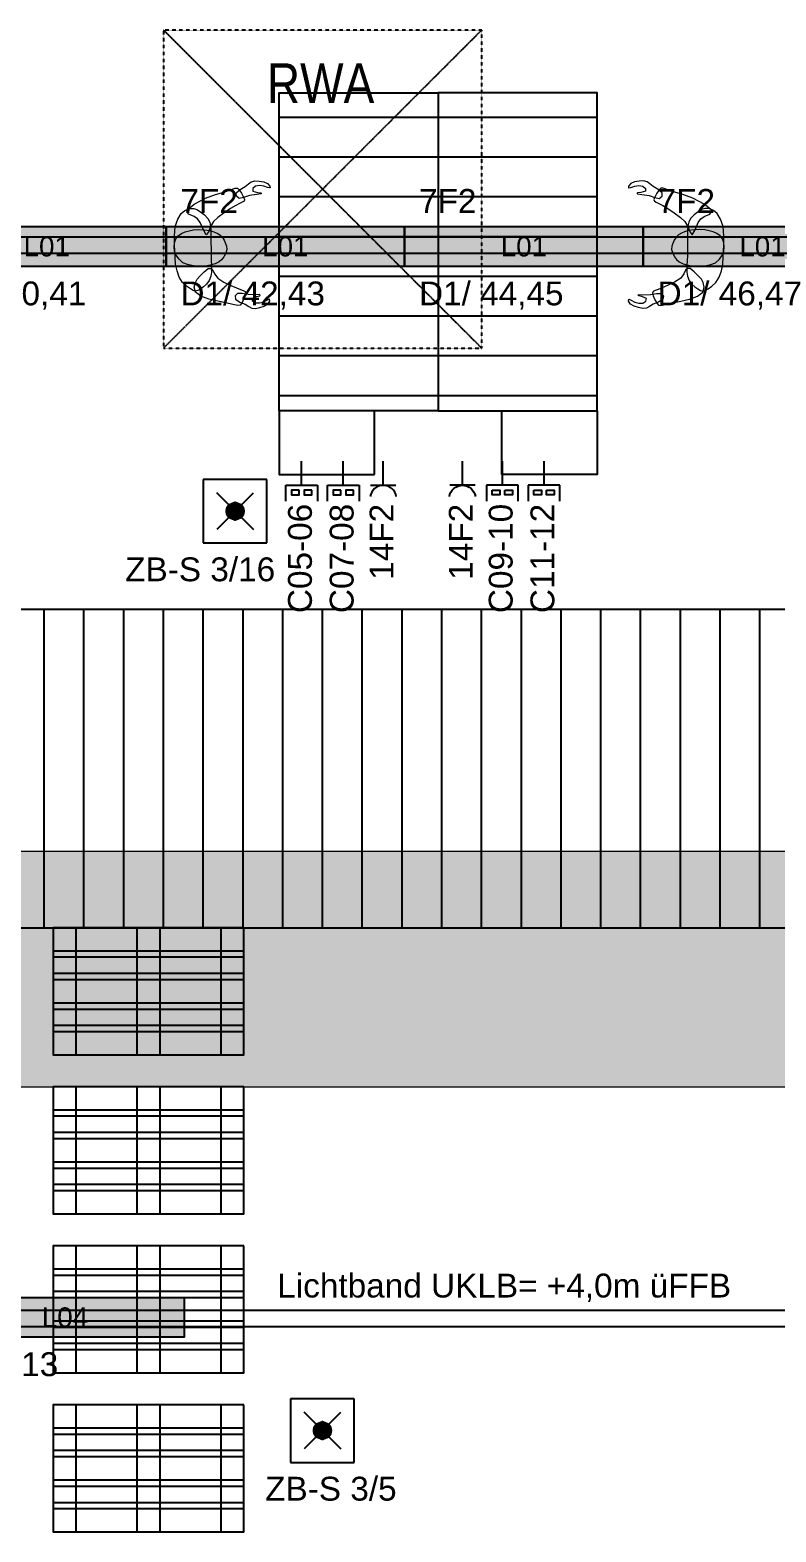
# Model space of a CAD drawing. Header units: millimetres. Extents: x 71769 to 78969, y 7991 to 11789.
# Drawn here: x 74486 to 74955, y 9094 to 10039 of the extents above; entities that cross this region are included whole.
import ezdxf
from ezdxf.enums import TextEntityAlignment as Align

# ---------------------------------------------------------------- set-up
doc = ezdxf.new("R2010")
doc.units = ezdxf.units.MM
doc.header["$LTSCALE"] = 5
doc.header["$MEASUREMENT"] = 0
doc.linetypes.add('AUSGEZOGEN', pattern=[0])
doc.linetypes.add('LINIE_2', pattern=[0.0027, 0.002, -0.0007])
doc.layers.get('0').update_dxf_attribs({"linetype": 'CONTINUOUS'})
for name, color, linetype, lineweight in [('200_ERDGESCHOSS#Maßlinie 1_100', 7, 'AUSGEZOGEN', 18), ('203_Kabelrinnen und Heizplatten#Maßlinie 1_100', 7, 'AUSGEZOGEN', 18), ('4501_180704 Layout Brunnenstraße HCH.dwg#0', 7, 'AUSGEZOGEN', 25), ('4501_180704 Layout Brunnenstraße HCH.dwg#001 Standard-XFT_Con', 7, 'AUSGEZOGEN', 13), ('4501_180704 Layout Brunnenstraße HCH.dwg#Bemassung', 7, 'AUSGEZOGEN', 13), ('4501_180704 Layout Brunnenstraße HCH.dwg#XR$10$6400-M1-1350', 7, 'AUSGEZOGEN', 13)]:
    doc.layers.add(name, color=color, linetype=linetype, lineweight=lineweight)
for name, color, linetype in [('E_BEL', 1, 'CONTINUOUS'), ('E_BEL_SIBE', 6, 'CONTINUOUS'), ('E_EI_IN', 5, 'CONTINUOUS'), ('E_SI_EDV', 3, 'CONTINUOUS')]:
    doc.layers.add(name, color=color, linetype=linetype)
doc.styles.add('ARIAL', font='arial.ttf')

# ---------------------------------------------------------------- blocks, each defined once
blk = doc.blocks.new('Hinweisleuchte 6')
for p, q in [((0.2, 0.2), (-0.2, 0.2)), ((-0.2, 0.2), (-0.2, -0.2)), ((0.2, -0.2), (0.2, 0.2)), ((0, 0), (-0.1149, 0.1149)), ((0, 0), (0.1149, 0.1149)), ((0, 0), (-0.1149, -0.1149)), ((0, 0), (0.1149, -0.1149)), ((-0.2, -0.2), (0.2, -0.2))]:
    blk.add_line(p, q)
for points in [[(-0.0624, 0), (-0.0577, -0.0239), (-0.0577, 0.0239)], [(-0.0577, 0.0239), (-0.0441, -0.0441), (-0.0441, 0.0441)], [(-0.0441, -0.0441), (-0.0577, 0.0239), (-0.0577, -0.0239)], [(-0.0441, 0.0441), (0, 0), (0, 0.0624)], [(0, 0), (-0.0441, 0.0441), (-0.0441, -0.0441)], [(0, 0), (-0.0441, -0.0441), (0.0441, -0.0441)], [(0.0441, 0.0441), (0, 0.0624), (0, 0)], [(0, 0), (0.0441, -0.0441), (0.0441, 0.0441)], [(0.0441, 0.0441), (0.0577, -0.0239), (0.0577, 0.0239)], [(0.0577, -0.0239), (0.0441, 0.0441), (0.0441, -0.0441)], [(0.0624, 0), (0.0577, 0.0239), (0.0577, -0.0239)], [(0, -0.0624), (0.0441, -0.0441), (-0.0441, -0.0441)]]:
    blk.add_solid(points)
at = {"style": 'ARIAL'}
blk.add_attdef('TYP', text='', height=0.15, dxfattribs=at).set_placement((0.0021, -0.3216), align=Align.MIDDLE)
for tag, p in [('STROMKREIS', (0.0021, -0.5016)), ('SCHALTKREIS', (0.0021, -0.6816)), ('FREI1', (0.0021, -0.8616)), ('FREI2', (0.0021, -1.0539)), ('FREI3', (0.0021, -1.2216))]:
    blk.add_attdef(tag, text='', height=0.15, dxfattribs=at).set_placement(p, align=Align.MIDDLE_CENTER)
blk = doc.blocks.new('LED Leuchte')
at = {"true_color": 0xf8f6b0}
h = blk.add_hatch(color=51, dxfattribs=at)
h.dxf.hatch_style = 1
h.paths.add_polyline_path([(0.5, 1), (-0.5, 1), (-0.5, 0), (0.5, 0)])
blk.add_lwpolyline([(-0.5, 0), (-0.5, 1), (0.5, 1), (0.5, 0), (-0.5, 0)])
at = {"style": 'ARIAL'}
for tag, p in [('LED', (0, 0.5)), ('STROMKREIS', (-0.0092, -0.3367)), ('SCHALTKREIS', (-0.0092, -0.5167)), ('FREI1', (-0.0092, -0.6967)), ('FREI2', (-0.0092, -0.889)), ('FREI3', (-0.0092, -1.0567))]:
    blk.add_attdef(tag, text='', height=0.15, dxfattribs=at).set_placement(p, align=Align.MIDDLE_CENTER)
blk.add_attdef('TYP', text='', height=0.15, dxfattribs=at).set_placement((-0.0092, -0.1567), align=Align.MIDDLE)
blk = doc.blocks.new('*U696')
for p, q in [((0, -0.1513), (0, 0)), ((-0.0794, -0.1513), (0.0794, -0.1513))]:
    blk.add_line(p, q)
blk.add_arc((0, -0.2341), 0.0828, 8.44365, 171.55635)
at = {"style": 'ARIAL'}
blk.add_attdef('FREI1', text='', height=0.15, dxfattribs=at).set_placement((0.1674, -0.0742), align=Align.MIDDLE_LEFT)
for tag, p in [('TYP', (0, -0.3405)), ('SCHALTKREIS', (0, -0.5602)), ('STROMKREIS', (0, -0.7799)), ('LEISTUNG', (0, -0.9996)), ('FREI2', (0, -1.2193))]:
    blk.add_attdef(tag, text='', height=0.15, dxfattribs=at).set_placement(p, align=Align.MIDDLE_CENTER)
blk = doc.blocks.new('*U698')
for p, q in [((-0.1, 0.2512), (-0.1, 0.1512)), ((0.1, 0.1512), (0.1, 0.2512)), ((-0.1, 0.1512), (0.1, 0.1512)), ((0, 0.1512), (0, 0))]:
    blk.add_line(p, q)
at = {"color": 0, "linetype": 'ByBlock'}
for points in [[(-0.0156, 0.1831), (-0.0644, 0.1831), (-0.0644, 0.2118), (-0.0156, 0.2118)], [(0.0644, 0.1831), (0.0156, 0.1831), (0.0156, 0.2118), (0.0644, 0.2118)]]:
    blk.add_lwpolyline(points, close=True, dxfattribs=at)
at = {"style": 'ARIAL'}
for tag, p in [('FREI2', (0, 1.2051)), ('LEISTUNG', (0, 1.0047)), ('SCHALTKREIS', (0, 0.8047)), ('STROMKREIS', (0, 0.6047)), ('TYP', (0, 0.4046))]:
    blk.add_attdef(tag, text='', height=0.15, dxfattribs=at).set_placement(p, align=Align.MIDDLE)
blk.add_attdef('FREI1', text='', height=0.15, dxfattribs=at).set_placement((0.1674, 0.0772), align=Align.MIDDLE_LEFT)

msp = doc.modelspace()

# ---------------------------------------------------------------- hatches: boundary and pattern name
at = {"layer": '203_Kabelrinnen und Heizplatten#Maßlinie 1_100', "linetype": 'AUSGEZOGEN', "lineweight": 13}
msp.add_hatch(color=8, dxfattribs=at).paths.add_polyline_path([(72757.75, 9374.46), (75757.75, 9374.46), (75757.75, 9522.46), (72757.75, 9522.46)])

# ---------------------------------------------------------------- linework, layer by layer
at = {"layer": '200_ERDGESCHOSS#Maßlinie 1_100', "color": 18, "linetype": 'LINIE_2', "lineweight": 25, "true_color": 0x000000}
for p, q in [((74770.25, 10038.96), (74570.25, 10038.96)), ((74570.25, 10038.96), (74570.25, 9838.96)), ((74570.25, 10038.96), (74770.25, 9838.96)), ((74770.25, 10038.96), (74570.25, 9838.96)), ((74770.25, 9838.96), (74770.25, 10038.96)), ((74570.25, 9838.96), (74770.25, 9838.96))]:
    msp.add_line(p, q, dxfattribs=at)
at = {"layer": '203_Kabelrinnen und Heizplatten#Maßlinie 1_100', "color": 18, "linetype": 'AUSGEZOGEN', "lineweight": 13, "true_color": 0x000000}
for p, q in [((75757.75, 9522.46), (72757.75, 9522.46)), ((72757.75, 9374.46), (75757.75, 9374.46))]:
    msp.add_line(p, q, dxfattribs=at)
at = {"layer": '4501_180704 Layout Brunnenstraße HCH.dwg#0', "color": 18, "linetype": 'AUSGEZOGEN', "lineweight": 25, "true_color": 0x000000}
for p, q in [((74642.83, 9984.22), (74742.83, 9984.22)), ((74742.83, 9984.22), (74842.83, 9984.22)), ((74642.83, 9959.22), (74742.83, 9959.22)), ((74742.83, 9959.22), (74842.83, 9959.22)), ((74642.83, 9934.22), (74742.83, 9934.22)), ((74742.83, 9934.22), (74842.83, 9934.22)), ((74642.83, 9909.22), (74742.83, 9909.22)), ((74742.83, 9909.22), (74842.83, 9909.22)), ((74642.83, 9884.22), (74742.83, 9884.22)), ((74742.83, 9884.22), (74842.83, 9884.22)), ((74642.83, 9859.22), (74742.83, 9859.22)), ((74742.83, 9859.22), (74842.83, 9859.22)), ((74642.83, 9834.22), (74742.83, 9834.22)), ((74742.83, 9834.22), (74842.83, 9834.22)), ((74642.83, 9809.22), (74742.83, 9809.22)), ((74742.83, 9809.22), (74842.83, 9809.22)), ((74495.2, 9474.46), (74495.2, 9674.46)), ((74520.2, 9474.46), (74520.2, 9674.46)), ((74545.2, 9474.46), (74545.2, 9674.46)), ((74570.2, 9474.46), (74570.2, 9674.46)), ((74595.2, 9474.46), (74595.2, 9674.46)), ((74620.2, 9474.46), (74620.2, 9674.46)), ((74645.2, 9474.46), (74645.2, 9674.46)), ((74670.2, 9474.46), (74670.2, 9674.46)), ((74695.2, 9474.46), (74695.2, 9674.46)), ((74720.2, 9474.46), (74720.2, 9674.46)), ((74745.2, 9474.46), (74745.2, 9674.46)), ((74770.2, 9474.46), (74770.2, 9674.46)), ((74795.2, 9474.46), (74795.2, 9674.46)), ((74820.2, 9474.46), (74820.2, 9674.46)), ((74845.2, 9474.46), (74845.2, 9674.46)), ((74870.2, 9474.46), (74870.2, 9674.46)), ((74895.2, 9474.46), (74895.2, 9674.46)), ((74920.2, 9474.46), (74920.2, 9674.46)), ((74945.2, 9474.46), (74945.2, 9674.46))]:
    msp.add_line(p, q, dxfattribs=at)
at = {"layer": '4501_180704 Layout Brunnenstraße HCH.dwg#0', "linetype": 'AUSGEZOGEN', "lineweight": 25}
for points in [[(74642.83, 9799.43), (74642.83, 9999.43), (74742.83, 9999.43), (74742.83, 9799.43), (74642.83, 9799.43)], [(74842.83, 9799.43), (74842.83, 9999.43), (74742.83, 9999.43), (74742.83, 9799.43), (74842.83, 9799.43)], [(74702.83, 9759.43), (74702.83, 9799.43), (74642.83, 9799.43), (74642.83, 9759.43), (74702.83, 9759.43)], [(74782.83, 9759.43), (74782.83, 9799.43), (74842.83, 9799.43), (74842.83, 9759.43), (74782.83, 9759.43)], [(75802.31, 9674.46), (72577.75, 9674.46), (72577.75, 9474.46), (75802.31, 9474.46), (75802.31, 9674.46)]]:
    msp.add_lwpolyline(points, dxfattribs=at)
at = {"layer": '4501_180704 Layout Brunnenstraße HCH.dwg#001 Standard-XFT_Con', "linetype": 'AUSGEZOGEN', "lineweight": 13}
for points in [[(74619.21, 9936.41), (74620.5, 9933.95), (74621.12, 9932.31), (74620.85, 9931.35), (74619.73, 9930.73), (74617.96, 9929.93), (74615.58, 9928.52), (74612.41, 9926.64), (74608.29, 9924.02), (74604.33, 9921.16), (74601.63, 9918.49), (74599.77, 9915.47), (74598.43, 9911.84), (74597.03, 9910.26), (74595.25, 9913.42), (74593.3, 9917.93), (74591.68, 9920.24), (74589.49, 9921.64), (74585.91, 9923.19), (74584.6, 9925.55), (74589.43, 9929.37), (74596.7, 9933.17), (74602.91, 9935.53), (74608.03, 9936.96), (74612.27, 9938.55), (74615.29, 9939.54), (74616.72, 9939.59), (74617.58, 9938.73), (74619.21, 9936.41)], [(74628.8, 9935.53), (74624.21, 9934.82), (74620.55, 9933.63), (74617.81, 9933.1), (74616.02, 9934.43), (74615.99, 9936.57), (74618.39, 9938.69), (74621.56, 9940.56), (74623.6, 9942.34), (74625.34, 9943.55), (74627.66, 9944.06), (74630.39, 9943.98), (74633.25, 9943.48), (74635.62, 9942.55), (74637.15, 9940.86), (74637.16, 9939.79), (74636.88, 9939.66), (74635.68, 9940), (74633.19, 9940.85), (74630.51, 9941.22), (74628.01, 9940.85), (74626.32, 9939.32), (74626.34, 9937.69), (74629.32, 9936.76), (74631.43, 9936.57), (74631.6, 9936.37), (74631.62, 9936.08), (74631.52, 9935.91), (74628.8, 9935.53)], [(74870.85, 9935.53), (74875.45, 9934.82), (74879.11, 9933.63), (74881.84, 9933.1), (74883.64, 9934.43), (74883.67, 9936.57), (74881.26, 9938.69), (74878.09, 9940.56), (74876.05, 9942.34), (74874.31, 9943.55), (74871.99, 9944.06), (74869.26, 9943.98), (74866.41, 9943.48), (74864.03, 9942.55), (74862.5, 9940.86), (74862.49, 9939.79), (74862.78, 9939.66), (74863.97, 9940), (74866.46, 9940.85), (74869.14, 9941.22), (74871.64, 9940.85), (74873.33, 9939.32), (74873.32, 9937.69), (74870.33, 9936.76), (74868.23, 9936.57), (74868.05, 9936.37), (74868.04, 9936.08), (74868.14, 9935.91), (74870.85, 9935.53)], [(74880.45, 9936.41), (74879.16, 9933.95), (74878.53, 9932.31), (74878.8, 9931.35), (74879.93, 9930.73), (74881.69, 9929.93), (74884.07, 9928.52), (74887.25, 9926.64), (74891.36, 9924.02), (74895.32, 9921.16), (74898.03, 9918.49), (74899.88, 9915.47), (74901.23, 9911.84), (74902.62, 9910.26), (74904.4, 9913.42), (74906.35, 9917.93), (74907.97, 9920.24), (74910.16, 9921.64), (74913.75, 9923.19), (74915.06, 9925.55), (74910.22, 9929.37), (74902.95, 9933.17), (74896.75, 9935.53), (74891.62, 9936.96), (74887.38, 9938.55), (74884.36, 9939.54), (74882.93, 9939.59), (74882.07, 9938.73), (74880.45, 9936.41)], [(74599.97, 9913.1), (74599.9, 9909.86), (74599.96, 9905.58), (74600.08, 9901.09), (74600.1, 9897.13), (74600.23, 9893.86), (74600.37, 9891.19), (74600.46, 9888.84), (74600.47, 9886.61), (74600.04, 9884.14), (74598.86, 9881.51), (74597.21, 9879.06), (74595.41, 9877.45), (74593.57, 9876.25), (74591.77, 9875.24), (74590.17, 9874.82), (74588.81, 9875.16), (74587.08, 9876.27), (74584.63, 9877.93), (74582.1, 9880.3), (74580.14, 9883.59), (74578.7, 9887.5), (74577.83, 9891.82), (74577.48, 9896.14), (74577.34, 9899.93), (74577.16, 9904.12), (74577.11, 9909.61), (74577.51, 9915.33), (74579.17, 9920.11), (74581.4, 9923.58), (74583.56, 9925.43), (74585.54, 9926.3), (74587.35, 9926.79), (74589.18, 9926.78), (74591.19, 9926.12), (74593.38, 9924.72), (74595.88, 9922.75), (74598.03, 9920.55), (74599.24, 9918.2), (74599.81, 9915.66), (74599.97, 9913.1)], [(74899.69, 9913.1), (74899.75, 9909.86), (74899.69, 9905.58), (74899.57, 9901.09), (74899.56, 9897.13), (74899.42, 9893.86), (74899.28, 9891.19), (74899.19, 9888.84), (74899.18, 9886.61), (74899.61, 9884.14), (74900.79, 9881.51), (74902.44, 9879.06), (74904.25, 9877.45), (74906.08, 9876.25), (74907.89, 9875.24), (74909.48, 9874.82), (74910.85, 9875.16), (74912.58, 9876.27), (74915.03, 9877.93), (74917.55, 9880.3), (74919.51, 9883.59), (74920.96, 9887.5), (74921.82, 9891.82), (74922.17, 9896.14), (74922.32, 9899.93), (74922.49, 9904.12), (74922.54, 9909.61), (74922.14, 9915.33), (74920.48, 9920.11), (74918.25, 9923.58), (74916.09, 9925.43), (74914.11, 9926.3), (74912.3, 9926.79), (74910.48, 9926.78), (74908.46, 9926.12), (74906.27, 9924.72), (74903.77, 9922.75), (74901.62, 9920.55), (74900.41, 9918.2), (74899.84, 9915.66), (74899.69, 9913.1)], [(74609.88, 9902.99), (74610, 9901.05), (74609.3, 9898.61), (74608.16, 9896.34), (74606.95, 9894.64), (74605.25, 9893.29), (74602.65, 9892.02), (74599.55, 9891.01), (74596.43, 9890.46), (74593.49, 9890.34), (74590.78, 9890.55), (74588.11, 9890.93), (74585.29, 9891.51), (74582.38, 9892.67), (74579.95, 9894.92), (74578.04, 9897.55), (74577.1, 9900), (74576.9, 9902.5), (74577.08, 9905.12), (74578, 9907.7), (74579.52, 9909.62), (74581.61, 9911.08), (74583.88, 9912.05), (74586.36, 9912.62), (74589.12, 9913.23), (74592.18, 9913.51), (74595.82, 9913.42), (74599.29, 9912.9), (74601.91, 9912.16), (74603.85, 9911.27), (74605.59, 9910.23), (74607.01, 9908.98), (74608.29, 9906.92), (74609.19, 9904.75), (74609.88, 9902.99)], [(74889.77, 9902.99), (74889.66, 9901.05), (74890.36, 9898.61), (74891.49, 9896.34), (74892.7, 9894.64), (74894.4, 9893.29), (74897.01, 9892.02), (74900.11, 9891.01), (74903.22, 9890.46), (74906.16, 9890.34), (74908.87, 9890.55), (74911.55, 9890.93), (74914.37, 9891.51), (74917.27, 9892.67), (74919.71, 9894.92), (74921.62, 9897.55), (74922.56, 9900), (74922.76, 9902.5), (74922.57, 9905.12), (74921.66, 9907.7), (74920.13, 9909.62), (74918.05, 9911.08), (74915.77, 9912.05), (74913.3, 9912.62), (74910.54, 9913.23), (74907.47, 9913.51), (74903.83, 9913.42), (74900.36, 9912.9), (74897.75, 9912.16), (74895.8, 9911.27), (74894.07, 9910.23), (74892.64, 9908.98), (74891.36, 9906.92), (74890.46, 9904.75), (74889.77, 9902.99)], [(74620.48, 9869.37), (74619.15, 9866.96), (74618.35, 9865.89), (74617.02, 9865.82), (74613.88, 9866.47), (74609.48, 9867.45), (74604.26, 9868.37), (74598.7, 9869.66), (74593.68, 9871.66), (74590.26, 9874.19), (74589.5, 9877.37), (74590.22, 9880.29), (74591.28, 9882.24), (74593.04, 9884.16), (74595.74, 9886.83), (74598.34, 9888.91), (74600.1, 9889.11), (74601.21, 9887.9), (74602.32, 9885.57), (74604.29, 9882.89), (74608.21, 9880.37), (74612.61, 9878.27), (74616, 9876.76), (74618.55, 9875.7), (74620.37, 9875.07), (74621.5, 9874.57), (74621.94, 9873.58), (74621.54, 9871.92), (74620.48, 9869.37)], [(74879.17, 9869.37), (74880.51, 9866.96), (74881.31, 9865.89), (74882.64, 9865.82), (74885.77, 9866.47), (74890.17, 9867.45), (74895.39, 9868.37), (74900.95, 9869.66), (74905.98, 9871.66), (74909.39, 9874.19), (74910.15, 9877.37), (74909.43, 9880.29), (74908.38, 9882.24), (74906.62, 9884.16), (74903.91, 9886.83), (74901.31, 9888.91), (74899.55, 9889.11), (74898.44, 9887.9), (74897.33, 9885.57), (74895.37, 9882.89), (74891.45, 9880.37), (74887.04, 9878.27), (74883.65, 9876.76), (74881.1, 9875.7), (74879.28, 9875.07), (74878.15, 9874.57), (74877.72, 9873.58), (74878.11, 9871.92), (74879.17, 9869.37)], [(74628, 9872.54), (74623.36, 9872.57), (74619.56, 9873.21), (74616.78, 9873.34), (74615.2, 9871.76), (74615.48, 9869.64), (74618.17, 9867.9), (74621.58, 9866.5), (74623.86, 9865.05), (74625.75, 9864.1), (74628.13, 9863.94), (74630.81, 9864.41), (74633.56, 9865.32), (74635.78, 9866.59), (74637.05, 9868.48), (74636.9, 9869.54), (74636.6, 9869.63), (74635.47, 9869.12), (74633.12, 9867.92), (74630.53, 9867.16), (74628, 9867.16), (74626.1, 9868.43), (74625.88, 9870.04), (74628.7, 9871.4), (74630.75, 9871.9), (74630.9, 9872.12), (74630.87, 9872.4), (74630.75, 9872.56), (74628, 9872.54)], [(74871.65, 9872.54), (74876.3, 9872.57), (74880.09, 9873.21), (74882.88, 9873.34), (74884.46, 9871.76), (74884.17, 9869.64), (74881.49, 9867.9), (74878.07, 9866.5), (74875.8, 9865.05), (74873.9, 9864.1), (74871.53, 9863.94), (74868.84, 9864.41), (74866.09, 9865.32), (74863.88, 9866.59), (74862.61, 9868.48), (74862.75, 9869.54), (74863.06, 9869.63), (74864.19, 9869.12), (74866.53, 9867.92), (74869.12, 9867.16), (74871.65, 9867.16), (74873.55, 9868.43), (74873.77, 9870.04), (74870.95, 9871.4), (74868.9, 9871.9), (74868.76, 9872.12), (74868.78, 9872.4), (74868.91, 9872.56), (74871.65, 9872.54)]]:
    msp.add_lwpolyline(points, dxfattribs=at)
at = {"layer": '4501_180704 Layout Brunnenstraße HCH.dwg#Bemassung', "color": 18, "linetype": 'AUSGEZOGEN', "lineweight": 13, "true_color": 0x000000}
msp.add_line((73933.25, 9674.46), (75083.25, 9674.46), dxfattribs=at)
at = {"layer": '4501_180704 Layout Brunnenstraße HCH.dwg#XR$10$6400-M1-1350', "color": 7, "linetype": 'AUSGEZOGEN', "lineweight": 25, "true_color": 0xfafafa}
for points in [[(74515.25, 9474.46), (74500.75, 9474.46), (74500.75, 9394.46), (74515.25, 9394.46), (74515.25, 9474.46)], [(74515.25, 9474.46), (74500.75, 9474.46), (74500.75, 9394.46), (74515.25, 9394.46), (74515.25, 9474.46)], [(74620.75, 9474.46), (74500.75, 9474.46), (74500.75, 9459.96), (74620.75, 9459.96), (74620.75, 9474.46)], [(74620.75, 9474.46), (74500.75, 9474.46), (74500.75, 9459.96), (74620.75, 9459.96), (74620.75, 9474.46)], [(74568, 9474.46), (74553.5, 9474.46), (74553.5, 9394.46), (74568, 9394.46), (74568, 9474.46)], [(74568, 9474.46), (74553.5, 9474.46), (74553.5, 9394.46), (74568, 9394.46), (74568, 9474.46)], [(74620.75, 9474.46), (74606.25, 9474.46), (74606.25, 9394.46), (74620.75, 9394.46), (74620.75, 9474.46)], [(74620.75, 9474.46), (74606.25, 9474.46), (74606.25, 9394.46), (74620.75, 9394.46), (74620.75, 9474.46)], [(74620.75, 9455.84), (74500.75, 9455.84), (74500.75, 9445.84), (74620.75, 9445.84), (74620.75, 9455.84)], [(74620.75, 9455.84), (74500.75, 9455.84), (74500.75, 9445.84), (74620.75, 9445.84), (74620.75, 9455.84)], [(74620.75, 9441.71), (74500.75, 9441.71), (74500.75, 9427.21), (74620.75, 9427.21), (74620.75, 9441.71)], [(74620.75, 9441.71), (74500.75, 9441.71), (74500.75, 9427.21), (74620.75, 9427.21), (74620.75, 9441.71)], [(74620.75, 9423.09), (74500.75, 9423.09), (74500.75, 9413.09), (74620.75, 9413.09), (74620.75, 9423.09)], [(74620.75, 9423.09), (74500.75, 9423.09), (74500.75, 9413.09), (74620.75, 9413.09), (74620.75, 9423.09)], [(74620.75, 9408.96), (74500.75, 9408.96), (74500.75, 9394.46), (74620.75, 9394.46), (74620.75, 9408.96)], [(74620.75, 9408.96), (74500.75, 9408.96), (74500.75, 9394.46), (74620.75, 9394.46), (74620.75, 9408.96)], [(74515.25, 9374.46), (74500.75, 9374.46), (74500.75, 9294.46), (74515.25, 9294.46), (74515.25, 9374.46)], [(74515.25, 9374.46), (74500.75, 9374.46), (74500.75, 9294.46), (74515.25, 9294.46), (74515.25, 9374.46)], [(74620.75, 9374.46), (74500.75, 9374.46), (74500.75, 9359.96), (74620.75, 9359.96), (74620.75, 9374.46)], [(74620.75, 9374.46), (74500.75, 9374.46), (74500.75, 9359.96), (74620.75, 9359.96), (74620.75, 9374.46)], [(74568, 9374.46), (74553.5, 9374.46), (74553.5, 9294.46), (74568, 9294.46), (74568, 9374.46)], [(74568, 9374.46), (74553.5, 9374.46), (74553.5, 9294.46), (74568, 9294.46), (74568, 9374.46)], [(74620.75, 9374.46), (74606.25, 9374.46), (74606.25, 9294.46), (74620.75, 9294.46), (74620.75, 9374.46)], [(74620.75, 9374.46), (74606.25, 9374.46), (74606.25, 9294.46), (74620.75, 9294.46), (74620.75, 9374.46)], [(74620.75, 9355.84), (74500.75, 9355.84), (74500.75, 9345.84), (74620.75, 9345.84), (74620.75, 9355.84)], [(74620.75, 9355.84), (74500.75, 9355.84), (74500.75, 9345.84), (74620.75, 9345.84), (74620.75, 9355.84)], [(74620.75, 9341.71), (74500.75, 9341.71), (74500.75, 9327.21), (74620.75, 9327.21), (74620.75, 9341.71)], [(74620.75, 9341.71), (74500.75, 9341.71), (74500.75, 9327.21), (74620.75, 9327.21), (74620.75, 9341.71)], [(74620.75, 9323.09), (74500.75, 9323.09), (74500.75, 9313.09), (74620.75, 9313.09), (74620.75, 9323.09)], [(74620.75, 9323.09), (74500.75, 9323.09), (74500.75, 9313.09), (74620.75, 9313.09), (74620.75, 9323.09)], [(74620.75, 9308.96), (74500.75, 9308.96), (74500.75, 9294.46), (74620.75, 9294.46), (74620.75, 9308.96)], [(74620.75, 9308.96), (74500.75, 9308.96), (74500.75, 9294.46), (74620.75, 9294.46), (74620.75, 9308.96)], [(74515.25, 9274.46), (74500.75, 9274.46), (74500.75, 9194.46), (74515.25, 9194.46), (74515.25, 9274.46)], [(74515.25, 9274.46), (74500.75, 9274.46), (74500.75, 9194.46), (74515.25, 9194.46), (74515.25, 9274.46)], [(74620.75, 9274.46), (74500.75, 9274.46), (74500.75, 9259.96), (74620.75, 9259.96), (74620.75, 9274.46)], [(74620.75, 9274.46), (74500.75, 9274.46), (74500.75, 9259.96), (74620.75, 9259.96), (74620.75, 9274.46)], [(74568, 9274.46), (74553.5, 9274.46), (74553.5, 9194.46), (74568, 9194.46), (74568, 9274.46)], [(74568, 9274.46), (74553.5, 9274.46), (74553.5, 9194.46), (74568, 9194.46), (74568, 9274.46)], [(74620.75, 9274.46), (74606.25, 9274.46), (74606.25, 9194.46), (74620.75, 9194.46), (74620.75, 9274.46)], [(74620.75, 9274.46), (74606.25, 9274.46), (74606.25, 9194.46), (74620.75, 9194.46), (74620.75, 9274.46)], [(74620.75, 9255.84), (74500.75, 9255.84), (74500.75, 9245.84), (74620.75, 9245.84), (74620.75, 9255.84)], [(74620.75, 9255.84), (74500.75, 9255.84), (74500.75, 9245.84), (74620.75, 9245.84), (74620.75, 9255.84)], [(74620.75, 9241.71), (74500.75, 9241.71), (74500.75, 9227.21), (74620.75, 9227.21), (74620.75, 9241.71)], [(74620.75, 9241.71), (74500.75, 9241.71), (74500.75, 9227.21), (74620.75, 9227.21), (74620.75, 9241.71)], [(74620.75, 9223.09), (74500.75, 9223.09), (74500.75, 9213.09), (74620.75, 9213.09), (74620.75, 9223.09)], [(74620.75, 9223.09), (74500.75, 9223.09), (74500.75, 9213.09), (74620.75, 9213.09), (74620.75, 9223.09)], [(74620.75, 9208.96), (74500.75, 9208.96), (74500.75, 9194.46), (74620.75, 9194.46), (74620.75, 9208.96)], [(74620.75, 9208.96), (74500.75, 9208.96), (74500.75, 9194.46), (74620.75, 9194.46), (74620.75, 9208.96)], [(74515.25, 9174.46), (74500.75, 9174.46), (74500.75, 9094.46), (74515.25, 9094.46), (74515.25, 9174.46)], [(74515.25, 9174.46), (74500.75, 9174.46), (74500.75, 9094.46), (74515.25, 9094.46), (74515.25, 9174.46)], [(74620.75, 9174.46), (74500.75, 9174.46), (74500.75, 9159.96), (74620.75, 9159.96), (74620.75, 9174.46)], [(74620.75, 9174.46), (74500.75, 9174.46), (74500.75, 9159.96), (74620.75, 9159.96), (74620.75, 9174.46)], [(74568, 9174.46), (74553.5, 9174.46), (74553.5, 9094.46), (74568, 9094.46), (74568, 9174.46)], [(74568, 9174.46), (74553.5, 9174.46), (74553.5, 9094.46), (74568, 9094.46), (74568, 9174.46)], [(74620.75, 9174.46), (74606.25, 9174.46), (74606.25, 9094.46), (74620.75, 9094.46), (74620.75, 9174.46)], [(74620.75, 9174.46), (74606.25, 9174.46), (74606.25, 9094.46), (74620.75, 9094.46), (74620.75, 9174.46)], [(74620.75, 9155.84), (74500.75, 9155.84), (74500.75, 9145.84), (74620.75, 9145.84), (74620.75, 9155.84)], [(74620.75, 9155.84), (74500.75, 9155.84), (74500.75, 9145.84), (74620.75, 9145.84), (74620.75, 9155.84)], [(74620.75, 9141.71), (74500.75, 9141.71), (74500.75, 9127.21), (74620.75, 9127.21), (74620.75, 9141.71)], [(74620.75, 9141.71), (74500.75, 9141.71), (74500.75, 9127.21), (74620.75, 9127.21), (74620.75, 9141.71)], [(74620.75, 9123.09), (74500.75, 9123.09), (74500.75, 9113.09), (74620.75, 9113.09), (74620.75, 9123.09)], [(74620.75, 9123.09), (74500.75, 9123.09), (74500.75, 9113.09), (74620.75, 9113.09), (74620.75, 9123.09)], [(74620.75, 9108.96), (74500.75, 9108.96), (74500.75, 9094.46), (74620.75, 9094.46), (74620.75, 9108.96)], [(74620.75, 9108.96), (74500.75, 9108.96), (74500.75, 9094.46), (74620.75, 9094.46), (74620.75, 9108.96)]]:
    msp.add_lwpolyline(points, dxfattribs=at)
at = {"layer": 'E_BEL', "linetype": 'AUSGEZOGEN', "lineweight": 25}
for p, q in [((75933.25, 9908.63), (72607.75, 9908.63)), ((72607.75, 9898.63), (75933.25, 9898.63)), ((75933.25, 9233.66), (72607.75, 9233.66)), ((72607.75, 9223.66), (75933.25, 9223.66))]:
    msp.add_line(p, q, dxfattribs=at)

# ---------------------------------------------------------------- block references
at = {"layer": 'E_BEL'}
ref = msp.add_blockref('LED Leuchte', (74496.79, 9890.34), dxfattribs=dict(at, xscale=150, yscale=25, zscale=100))
ref.add_attrib('LED', 'L01', dxfattribs={"layer": '0', "height": 12.5, "style": 'ARIAL'}).set_placement((74496.79, 9902.84), align=Align.MIDDLE_CENTER)
ref = msp.add_blockref('LED Leuchte', (74646.79, 9890.34), dxfattribs=dict(at, xscale=150, yscale=25, zscale=100))
ref.add_attrib('LED', 'L01', dxfattribs={"layer": '0', "height": 12.5, "style": 'ARIAL'}).set_placement((74646.79, 9902.84), align=Align.MIDDLE_CENTER)
ref = msp.add_blockref('LED Leuchte', (74796.79, 9890.34), dxfattribs=dict(at, xscale=150, yscale=25, zscale=100))
ref.add_attrib('LED', 'L01', dxfattribs={"layer": '0', "height": 12.5, "style": 'ARIAL'}).set_placement((74796.79, 9902.84), align=Align.MIDDLE_CENTER)
ref = msp.add_blockref('LED Leuchte', (74946.79, 9890.34), dxfattribs=dict(at, xscale=150, yscale=25, zscale=100))
ref.add_attrib('LED', 'L01', dxfattribs={"layer": '0', "height": 12.5, "style": 'ARIAL'}).set_placement((74946.79, 9902.84), align=Align.MIDDLE_CENTER)
ref = msp.add_blockref('LED Leuchte', (74508.25, 9216.96), dxfattribs=dict(at, xscale=150, yscale=25, zscale=100))
ref.add_attrib('LED', 'L04', dxfattribs={"layer": '0', "height": 12.5, "style": 'ARIAL'}).set_placement((74508.25, 9229.46), align=Align.MIDDLE_CENTER)
at = {"layer": 'E_BEL_SIBE', "xscale": 100, "yscale": 100, "zscale": 100}
for p in [(74615.23, 9736.39), (74670.11, 9158.22)]:
    msp.add_blockref('Hinweisleuchte 6', p, dxfattribs=at)
at = {"layer": 'E_EI_IN', "xscale": 100, "yscale": 100, "zscale": 100}
msp.add_blockref('*U696', (74708.34, 9767.83), dxfattribs=at)
at = {"layer": 'E_EI_IN', "xscale": -100, "yscale": 100, "zscale": 100, "rotation": 359.9999949910432}
msp.add_blockref('*U696', (74758.15, 9767.83), dxfattribs=at)
at = {"layer": 'E_SI_EDV', "yscale": 100, "zscale": 100}
for p, xscale, rotation in [((74657.02, 9767.83), -100, 180), ((74683.25, 9767.83), -100, 180), ((74783.25, 9767.83), 100, 179.9999949910431), ((74809.47, 9767.83), 100, 179.9999949910431)]:
    msp.add_blockref('*U698', p, dxfattribs=dict(at, xscale=xscale, rotation=rotation))

# ---------------------------------------------------------------- texts
at = {"layer": '200_ERDGESCHOSS#Maßlinie 1_100', "color": 18, "linetype": 'AUSGEZOGEN', "lineweight": 25, "true_color": 0x000000, "insert": (74635.13, 9993.06), "char_height": 25, "width": 10.4167, "attachment_point": 7, "style": 'ARIAL'}
msp.add_mtext('\\W0.83;RWA', dxfattribs=at)
at = {"layer": 'E_BEL', "style": 'ARIAL'}
for s, p in [('7F2', (74580.85, 9923.99)), ('7F2', (74730.85, 9923.99)), ('7F2', (74880.85, 9923.99)), ('D1/ 40,41', (74430.85, 9865.83)), ('D1/ 42,43', (74580.85, 9865.83)), ('D1/ 44,45', (74730.85, 9865.83)), ('D1/ 46,47', (74880.85, 9865.83)), ('Lichtband UKLB= +4,0m üFFB', (74641.72, 9241.9)), ('D2/ 13', (74442.31, 9192.46))]:
    msp.add_text(s, height=15, dxfattribs=at).set_placement(p)
at = {"layer": 'E_BEL_SIBE', "style": 'ARIAL'}
for s, p in [('ZB-S 3/16', (74546.1, 9692.33)), ('ZB-S 3/5', (74634.1, 9114.18))]:
    msp.add_text(s, height=15, dxfattribs=at).set_placement(p)
at = {"layer": 'E_EI_IN', "style": 'ARIAL'}
for p in [(74714.8, 9741.03), (74764.61, 9741.03)]:
    msp.add_text('14F2', height=15, rotation=90, dxfattribs=at).set_placement(p, align=Align.RIGHT)
at = {"layer": 'E_SI_EDV', "style": 'ARIAL'}
for s, p in [('C05-06', (74663.48, 9741.03)), ('C07-08', (74689.7, 9741.03)), ('C09-10', (74789.7, 9741.03)), ('C11-12', (74815.93, 9741.03))]:
    msp.add_text(s, height=15, rotation=90, dxfattribs=at).set_placement(p, align=Align.RIGHT)

doc.saveas('drawing.dxf')
